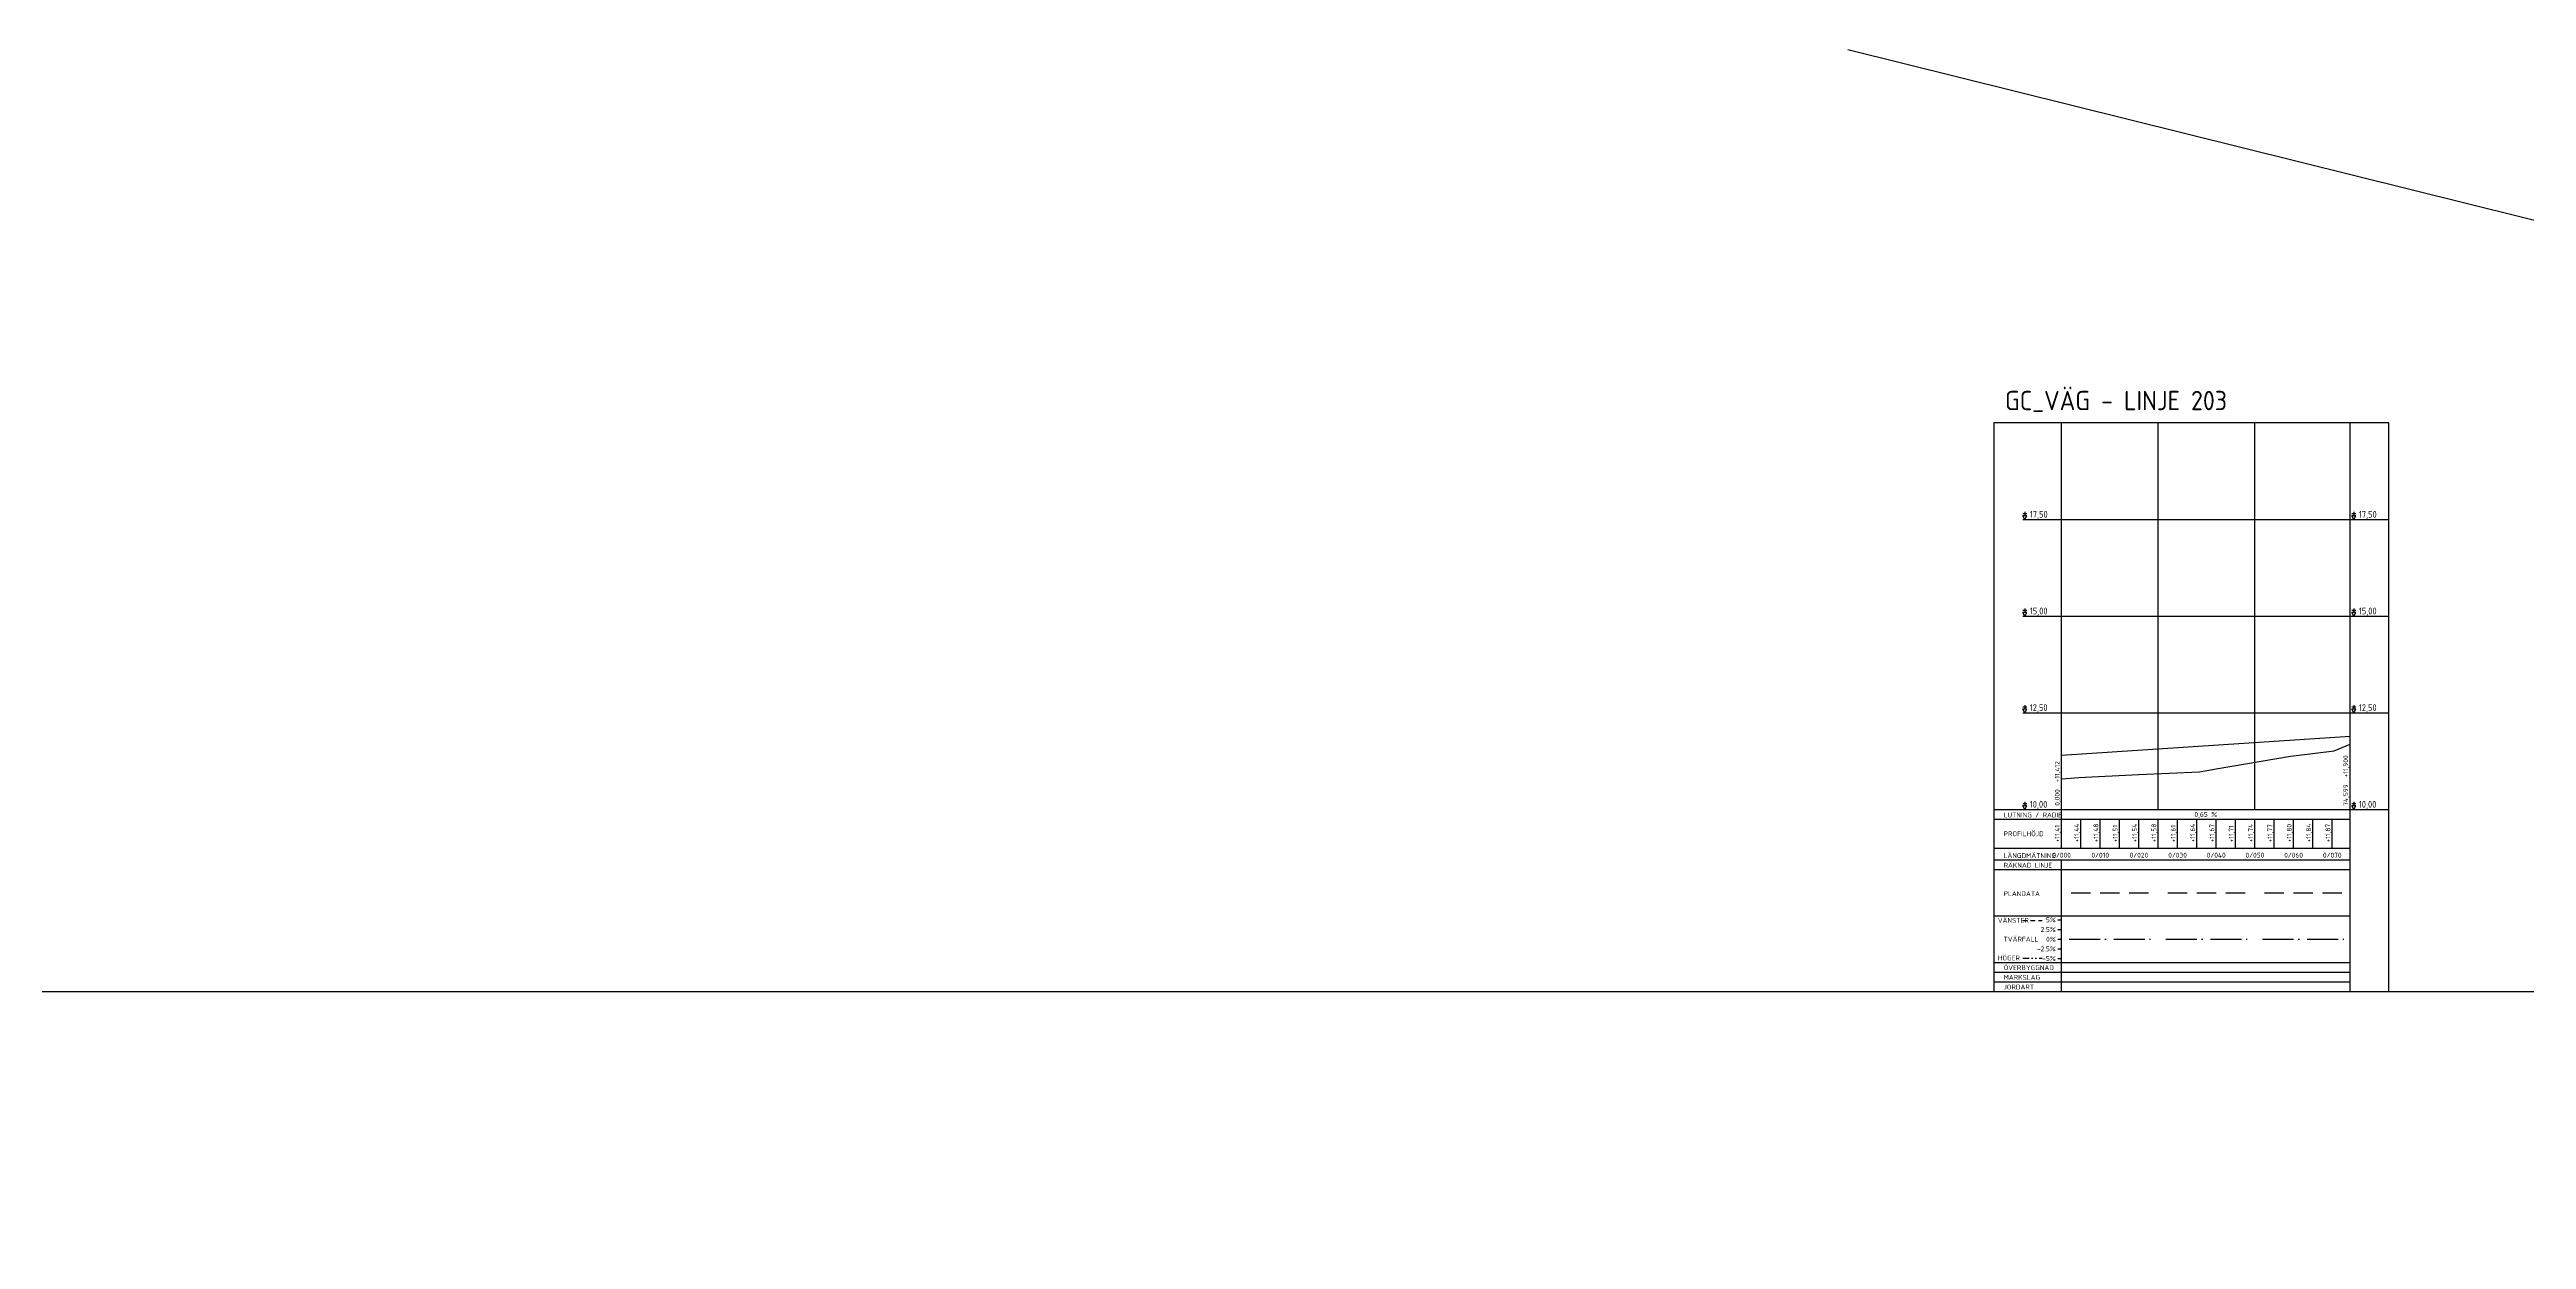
# Model space of a CAD drawing. Header units: metres. Extents: x 117388 to 123031, y 6148214 to 6150604.
# Drawn here: x 119515 to 120155, y 6150296 to 6150604 of the extents above; entities that cross this region are included whole.
import ezdxf
from ezdxf.enums import TextEntityAlignment as Align

# ---------------------------------------------------------------- set-up
doc = ezdxf.new("R2010")
doc.units = ezdxf.units.M
doc.header["$LTSCALE"] = 0.4
for name, pattern in [('CENTRUMLINJE', [27, 20, -3, 1, -3]), ('DIVIDE', [10, 4, -2, 0, -2, 0, -2]), ('STRECKAD_3', [5, 3, -2])]:
    doc.linetypes.add(name, pattern=pattern)
doc.layers.get('DEFPOINTS').update_dxf_attribs({"color": 5, "linetype": 'CONTINUOUS'})
for name, color, linetype in [('M-362B', 4, 'CONTINUOUS'), ('M-364', 6, 'CONTINUOUS'), ('M-368-T', 1, 'CONTINUOUS'), ('M-368A', 7, 'CONTINUOUS'), ('M-368B', 7, 'CONTINUOUS'), ('M-368C', 7, 'CENTRUMLINJE')]:
    doc.layers.add(name, color=color, linetype=linetype)
doc.styles.add('ISO', font='iso.shx')
doc.styles.add('P_ISO_25', font='ISO', dxfattribs={"height": 2.5})
doc.styles.add('P_ISO_35', font='ISO', dxfattribs={"height": 3.5})

msp = doc.modelspace()

# ---------------------------------------------------------------- linework, layer by layer
at = {"layer": 'DEFPOINTS', "flags": 128}
msp.add_lwpolyline([(118330.779, 6150360.292), (121120.291, 6150360.292)], dxfattribs=at)
at = {"layer": 'M-362B', "flags": 128}
msp.add_lwpolyline([(120035.255, 6150415.224), (120035.375, 6150415.228), (120039.598, 6150415.576), (120055.245, 6150416.339), (120070.887, 6150417.102), (120075.245, 6150417.849), (120094.401, 6150421.132), (120095.245, 6150421.233), (120105.759, 6150422.487), (120109.844, 6150424.217)], dxfattribs=at)
at = {"layer": 'M-364', "flags": 128}
msp.add_lwpolyline([(120035.245, 6150421.409), (120109.844, 6150426.292)], dxfattribs=at)
at = {"layer": 'M-368-T'}
for p, q in [((120026.245, 6150483.792), (120025.245, 6150483.792)), ((120025.745, 6150482.292), (120025.245, 6150483.292)), ((120026.245, 6150483.292), (120025.245, 6150483.292)), ((120025.745, 6150484.292), (120025.745, 6150483.292)), ((120025.745, 6150482.292), (120026.245, 6150483.292)), ((120111.344, 6150483.792), (120110.344, 6150483.792)), ((120110.844, 6150482.292), (120110.344, 6150483.292)), ((120111.344, 6150483.292), (120110.344, 6150483.292)), ((120110.844, 6150484.292), (120110.844, 6150483.292)), ((120110.844, 6150482.292), (120111.344, 6150483.292)), ((120026.245, 6150458.792), (120025.245, 6150458.792)), ((120025.745, 6150457.292), (120025.245, 6150458.292)), ((120026.245, 6150458.292), (120025.245, 6150458.292)), ((120025.745, 6150459.292), (120025.745, 6150458.292)), ((120025.745, 6150457.292), (120026.245, 6150458.292)), ((120111.344, 6150458.792), (120110.344, 6150458.792)), ((120110.844, 6150457.292), (120110.344, 6150458.292)), ((120111.344, 6150458.292), (120110.344, 6150458.292)), ((120110.844, 6150459.292), (120110.844, 6150458.292)), ((120110.844, 6150457.292), (120111.344, 6150458.292)), ((120026.245, 6150433.792), (120025.245, 6150433.792)), ((120025.745, 6150432.292), (120025.245, 6150433.292)), ((120026.245, 6150433.292), (120025.245, 6150433.292)), ((120025.745, 6150434.292), (120025.745, 6150433.292)), ((120025.745, 6150432.292), (120026.245, 6150433.292)), ((120111.344, 6150433.792), (120110.344, 6150433.792)), ((120110.844, 6150432.292), (120110.344, 6150433.292)), ((120111.344, 6150433.292), (120110.344, 6150433.292)), ((120110.844, 6150434.292), (120110.844, 6150433.292)), ((120110.844, 6150432.292), (120111.344, 6150433.292)), ((120026.245, 6150408.792), (120025.245, 6150408.792)), ((120025.745, 6150407.292), (120025.245, 6150408.292)), ((120026.245, 6150408.292), (120025.245, 6150408.292)), ((120025.745, 6150409.292), (120025.745, 6150408.292)), ((120025.745, 6150407.292), (120026.245, 6150408.292)), ((120111.344, 6150408.792), (120110.344, 6150408.792)), ((120110.844, 6150407.292), (120110.344, 6150408.292)), ((120111.344, 6150408.292), (120110.344, 6150408.292)), ((120110.844, 6150409.292), (120110.844, 6150408.292)), ((120110.844, 6150407.292), (120111.344, 6150408.292))]:
    msp.add_line(p, q, dxfattribs=at)
at = {"layer": 'M-368-T', "linetype": 'Continuous'}
msp.add_line((120109.844, 6150404.792), (120109.844, 6150407.292), dxfattribs=at)
at = {"layer": 'M-368A'}
msp.add_line((119979.948, 6150603.881), (121218.146, 6150296.126), dxfattribs=at)
msp.add_lwpolyline([(120017.745, 6150360.292), (120119.844, 6150360.292), (120119.844, 6150507.292), (120017.745, 6150507.292), (120017.745, 6150360.292)], dxfattribs=at)
at = {"layer": 'M-368B'}
for p, q in [((120035.245, 6150407.292), (120035.245, 6150507.292)), ((120060.245, 6150407.292), (120060.245, 6150507.292)), ((120085.245, 6150407.292), (120085.245, 6150507.292)), ((120109.844, 6150360.292), (120109.844, 6150507.292)), ((120025.245, 6150482.292), (120119.844, 6150482.292)), ((120025.245, 6150457.292), (120119.844, 6150457.292)), ((120025.245, 6150432.292), (120119.844, 6150432.292)), ((120109.844, 6150407.292), (120109.844, 6150426.292)), ((120035.245, 6150407.292), (120035.245, 6150421.409)), ((120017.745, 6150407.292), (120119.844, 6150407.292)), ((120035.245, 6150397.292), (120035.245, 6150407.292)), ((120017.745, 6150404.792), (120109.844, 6150404.792)), ((120040.245, 6150397.292), (120040.245, 6150404.792)), ((120045.245, 6150397.292), (120045.245, 6150404.792)), ((120050.245, 6150397.292), (120050.245, 6150404.792)), ((120055.245, 6150397.292), (120055.245, 6150404.792)), ((120060.245, 6150397.292), (120060.245, 6150404.792)), ((120065.245, 6150397.292), (120065.245, 6150404.792)), ((120070.245, 6150397.292), (120070.245, 6150404.792)), ((120075.245, 6150397.292), (120075.245, 6150404.792)), ((120080.245, 6150397.292), (120080.245, 6150404.792)), ((120085.245, 6150397.292), (120085.245, 6150404.792)), ((120090.245, 6150397.292), (120090.245, 6150404.792)), ((120095.245, 6150397.292), (120095.245, 6150404.792)), ((120100.245, 6150397.292), (120100.245, 6150404.792)), ((120105.245, 6150397.292), (120105.245, 6150404.792)), ((120017.745, 6150397.292), (120109.844, 6150397.292)), ((120017.745, 6150394.292), (120109.844, 6150394.292)), ((120035.245, 6150360.292), (120035.245, 6150394.292)), ((120017.745, 6150391.792), (120109.844, 6150391.792)), ((120017.745, 6150379.792), (120109.844, 6150379.792)), ((120034.245, 6150378.792), (120035.245, 6150378.792)), ((120034.245, 6150376.292), (120035.245, 6150376.292)), ((120034.245, 6150373.792), (120035.245, 6150373.792)), ((120017.745, 6150367.792), (120109.844, 6150367.792)), ((120034.245, 6150371.292), (120035.245, 6150371.292)), ((120034.245, 6150368.792), (120035.245, 6150368.792)), ((120017.745, 6150365.292), (120109.844, 6150365.292)), ((120017.745, 6150362.792), (120109.844, 6150362.792))]:
    msp.add_line(p, q, dxfattribs=at)
at = {"layer": 'M-368B', "linetype": 'STRECKAD_3'}
msp.add_line((120025.245, 6150378.642), (120030.245, 6150378.642), dxfattribs=at)
at = {"layer": 'M-368B', "linetype": 'DIVIDE'}
msp.add_line((120025.245, 6150368.842), (120030.245, 6150368.842), dxfattribs=at)
at = {"layer": 'M-368C'}
for p, q in [((120037.745, 6150385.792), (120042.745, 6150385.792)), ((120045.245, 6150385.792), (120050.245, 6150385.792)), ((120052.745, 6150385.792), (120057.745, 6150385.792)), ((120062.745, 6150385.792), (120067.745, 6150385.792)), ((120070.245, 6150385.792), (120075.245, 6150385.792)), ((120077.745, 6150385.792), (120082.745, 6150385.792)), ((120087.745, 6150385.792), (120092.745, 6150385.792)), ((120095.245, 6150385.792), (120100.245, 6150385.792)), ((120102.745, 6150385.792), (120107.745, 6150385.792)), ((120037.245, 6150373.792), (120046.745, 6150373.792)), ((120048.745, 6150373.792), (120058.245, 6150373.792)), ((120062.245, 6150373.792), (120071.745, 6150373.792)), ((120073.745, 6150373.792), (120083.245, 6150373.792)), ((120087.245, 6150373.792), (120096.745, 6150373.792)), ((120098.745, 6150373.792), (120108.245, 6150373.792))]:
    msp.add_line(p, q, dxfattribs=at)

# ---------------------------------------------------------------- texts
at = {"layer": 'M-364', "insert": (120020.609, 6150515.597), "char_height": 5, "width": 409.63592, "attachment_point": 1, "style": 'ISO'}
msp.add_mtext('GC_VÄG - LINJE 203', dxfattribs=at)
at = {"layer": 'M-368-T', "style": 'P_ISO_35'}
for s, p in [('17,50', (120026.995, 6150482.792)), ('17,50', (120112.094, 6150482.792)), ('15,00', (120026.995, 6150457.792)), ('15,00', (120112.094, 6150457.792)), ('12,50', (120026.995, 6150432.792)), ('12,50', (120112.094, 6150432.792)), ('10,00', (120026.995, 6150407.792)), ('10,00', (120112.094, 6150407.792))]:
    msp.add_text(s, height=1.75, dxfattribs=at).set_placement(p)
at = {"layer": 'M-368-T', "style": 'P_ISO_25'}
for s, p in [('74,599  +11,900', (120109.344, 6150408.292)), ('0,000  +11,412', (120034.745, 6150408.292)), ('+11,41', (120034.745, 6150398.792)), ('+11,44', (120039.745, 6150398.792)), ('+11,48', (120044.745, 6150398.792)), ('+11,51', (120049.745, 6150398.792)), ('+11,54', (120054.745, 6150398.792)), ('+11,58', (120059.745, 6150398.792)), ('+11,61', (120064.745, 6150398.792)), ('+11,64', (120069.745, 6150398.792)), ('+11,67', (120074.745, 6150398.792)), ('+11,71', (120079.745, 6150398.792)), ('+11,74', (120084.745, 6150398.792)), ('+11,77', (120089.745, 6150398.792)), ('+11,80', (120094.745, 6150398.792)), ('+11,84', (120099.745, 6150398.792)), ('+11,87', (120104.745, 6150398.792))]:
    msp.add_text(s, height=1.25, rotation=90, dxfattribs=at).set_placement(p)
at = {"layer": 'M-368-T', "linetype": 'Continuous', "style": 'P_ISO_25'}
for s, p in [('LUTNING / RADIE', (120020.245, 6150405.292)), ('PROFILHÖJD', (120020.245, 6150400.417)), ('LÄNGDMÄTNING', (120020.245, 6150394.792)), ('RÄKNAD LINJE', (120020.245, 6150392.292)), ('PLANDATA', (120020.245, 6150384.917)), ('VÄNSTER', (120018.745, 6150378.042)), ('TVÄRFALL', (120020.245, 6150373.167)), ('HÖGER', (120018.745, 6150368.292)), ('ÖVERBYGGNAD', (120020.245, 6150365.792)), ('JORDART', (120020.245, 6150360.792)), ('MARKSLAG', (120020.245, 6150363.292))]:
    msp.add_text(s, height=1.25, dxfattribs=at).set_placement(p)
msp.add_text('0,65 %', height=1.25, dxfattribs=at).set_placement((120072.545, 6150406.042), align=Align.MIDDLE_CENTER)
at = {"layer": 'M-368-T', "style": 'P_ISO_25'}
for s, p in [('0/000', (120035.245, 6150394.892)), ('0/010', (120045.245, 6150394.892)), ('0/020', (120055.245, 6150394.892)), ('0/030', (120065.245, 6150394.892)), ('0/040', (120075.245, 6150394.892)), ('0/050', (120085.245, 6150394.892)), ('0/060', (120095.245, 6150394.892)), ('0/070', (120105.245, 6150394.892))]:
    msp.add_text(s, height=1.25, dxfattribs=at).set_placement(p, align=Align.CENTER)
at = {"layer": 'M-368-T', "linetype": 'Continuous', "style": 'P_ISO_25'}
for s, p in [('5%', (120033.745, 6150378.167)), ('2.5%', (120033.745, 6150375.667)), ('0%', (120033.745, 6150373.167)), ('-2.5%', (120033.745, 6150370.667)), ('-5%', (120033.745, 6150368.167))]:
    msp.add_text(s, height=1.25, dxfattribs=at).set_placement(p, align=Align.RIGHT)

doc.saveas('drawing.dxf')
